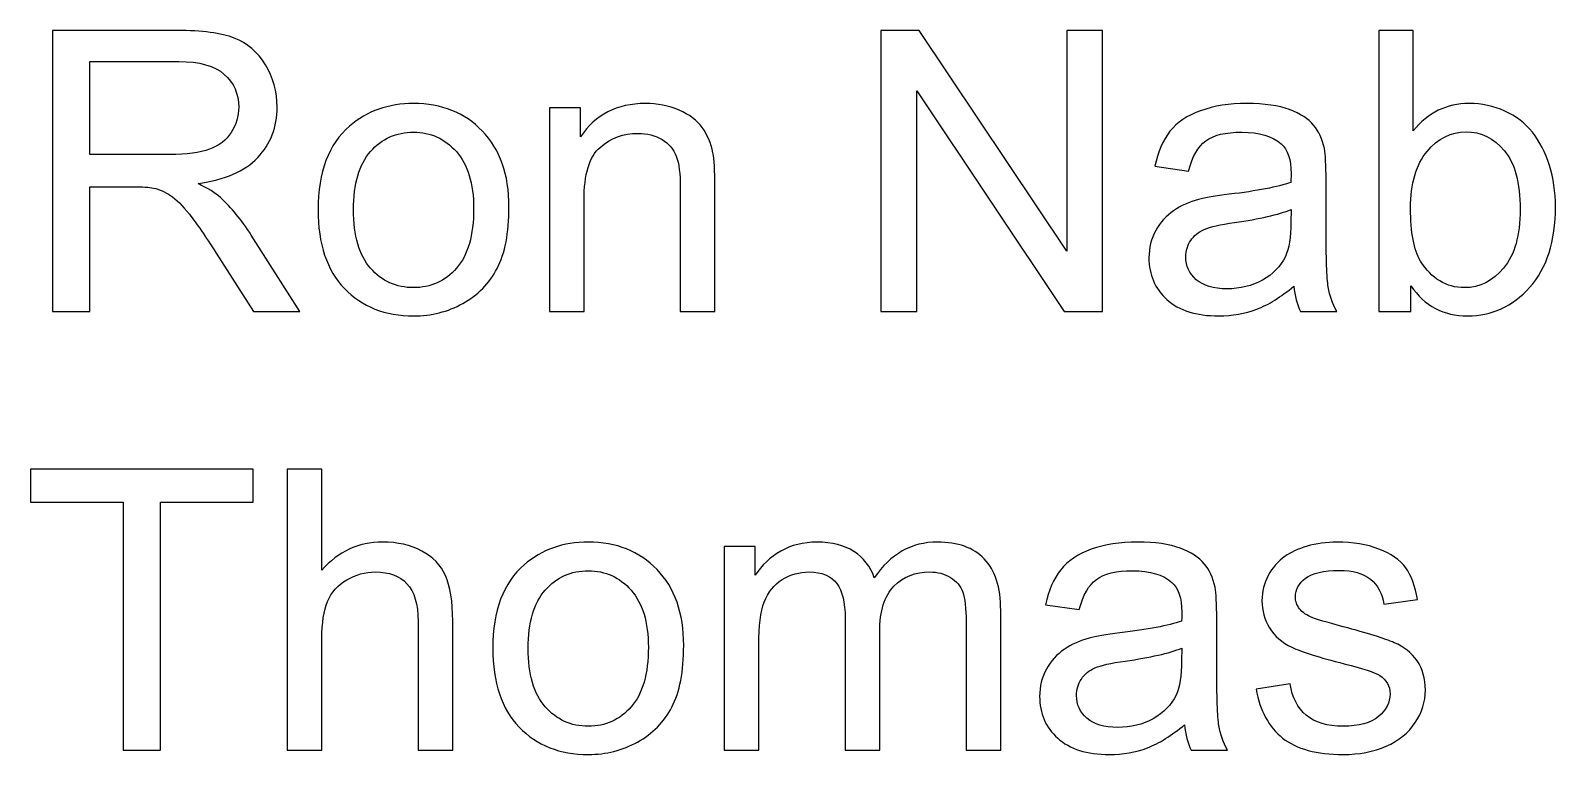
# Model space of a CAD drawing. Header units: centimetres. Extents: x -10.5 to 10.5, y -5.5 to 5.5.
# Drawn here: x -1.185 to -0.226, y -4.024 to -3.568 of the extents above; entities that cross this region are included whole.
import ezdxf

# ---------------------------------------------------------------- set-up
doc = ezdxf.new("R2010")
doc.units = ezdxf.units.CM
doc.header["$MEASUREMENT"] = 0
doc.layers.add('Laag 1', color=7, linetype='Continuous')

msp = doc.modelspace()

# ---------------------------------------------------------------- linework, layer by layer
at = {"layer": 'Laag 1', "color": 114}
for points, knots in [([(-1.17075, -3.74521), (-1.17075, -3.74521), (-1.17075, -3.5684), (-1.17075, -3.5684), (-1.17075, -3.5684), (-1.17075, -3.5684), (-1.09239, -3.5684), (-1.09239, -3.5684), (-1.09239, -3.5684), (-1.07663, -3.5684), (-1.06465, -3.57001), (-1.05646, -3.57318), (-1.05646, -3.57318), (-1.04827, -3.57634), (-1.04173, -3.58194), (-1.03683, -3.58997), (-1.03683, -3.58997), (-1.03193, -3.59799), (-1.0295, -3.60688), (-1.0295, -3.6166), (-1.0295, -3.6166), (-1.0295, -3.62915), (-1.03358, -3.63973), (-1.04168, -3.64833), (-1.04168, -3.64833), (-1.04979, -3.65693), (-1.0623, -3.66236), (-1.07926, -3.66471), (-1.07926, -3.66471), (-1.07305, -3.66767), (-1.06835, -3.67063), (-1.06514, -3.67352), (-1.06514, -3.67352), (-1.05831, -3.67977), (-1.05185, -3.68763), (-1.0458, -3.69706), (-1.0458, -3.69706), (-1.0458, -3.69706), (-1.01522, -3.74521), (-1.01522, -3.74521), (-1.01522, -3.74521), (-1.01522, -3.74521), (-1.04444, -3.74521), (-1.04444, -3.74521), (-1.04444, -3.74521), (-1.04444, -3.74521), (-1.06782, -3.70842), (-1.06782, -3.70842), (-1.06782, -3.70842), (-1.07461, -3.69776), (-1.08025, -3.68965), (-1.08465, -3.68401), (-1.08465, -3.68401), (-1.0891, -3.67837), (-1.09305, -3.67446), (-1.09655, -3.6722), (-1.09655, -3.6722), (-1.1, -3.66998), (-1.10358, -3.66841), (-1.10721, -3.66751), (-1.10721, -3.66751), (-1.10984, -3.66697), (-1.11416, -3.66668), (-1.12021, -3.66668), (-1.12021, -3.66668), (-1.12021, -3.66668), (-1.14729, -3.66668), (-1.14729, -3.66668), (-1.14729, -3.66668), (-1.14729, -3.66668), (-1.14729, -3.74521), (-1.14729, -3.74521), (-1.14729, -3.74521), (-1.14729, -3.74521), (-1.17075, -3.74521), (-1.17075, -3.74521)], [0, 0, 0, 0, 0.05, 0.05, 0.05, 0.05, 0.1, 0.1, 0.1, 0.1, 0.15, 0.15, 0.15, 0.15, 0.2, 0.2, 0.2, 0.2, 0.25, 0.25, 0.25, 0.25, 0.3, 0.3, 0.3, 0.3, 0.35, 0.35, 0.35, 0.35, 0.4, 0.4, 0.4, 0.4, 0.45, 0.45, 0.45, 0.45, 0.5, 0.5, 0.5, 0.5, 0.55, 0.55, 0.55, 0.55, 0.6, 0.6, 0.6, 0.6, 0.65, 0.65, 0.65, 0.65, 0.7, 0.7, 0.7, 0.7, 0.75, 0.75, 0.75, 0.75, 0.8, 0.8, 0.8, 0.8, 0.85, 0.85, 0.85, 0.85, 0.9, 0.9, 0.9, 0.9, 1, 1, 1, 1]), ([(-0.64987, -3.74521), (-0.64987, -3.74521), (-0.64987, -3.5684), (-0.64987, -3.5684), (-0.64987, -3.5684), (-0.64987, -3.5684), (-0.62584, -3.5684), (-0.62584, -3.5684), (-0.62584, -3.5684), (-0.62584, -3.5684), (-0.53307, -3.70718), (-0.53307, -3.70718), (-0.53307, -3.70718), (-0.53307, -3.70718), (-0.53307, -3.5684), (-0.53307, -3.5684), (-0.53307, -3.5684), (-0.53307, -3.5684), (-0.5106, -3.5684), (-0.5106, -3.5684), (-0.5106, -3.5684), (-0.5106, -3.5684), (-0.5106, -3.74521), (-0.5106, -3.74521), (-0.5106, -3.74521), (-0.5106, -3.74521), (-0.53463, -3.74521), (-0.53463, -3.74521), (-0.53463, -3.74521), (-0.53463, -3.74521), (-0.6274, -3.60643), (-0.6274, -3.60643), (-0.6274, -3.60643), (-0.6274, -3.60643), (-0.6274, -3.74521), (-0.6274, -3.74521), (-0.6274, -3.74521), (-0.6274, -3.74521), (-0.64987, -3.74521), (-0.64987, -3.74521)], [0, 0, 0, 0, 0.090909, 0.090909, 0.090909, 0.090909, 0.181818, 0.181818, 0.181818, 0.181818, 0.272727, 0.272727, 0.272727, 0.272727, 0.363636, 0.363636, 0.363636, 0.363636, 0.454545, 0.454545, 0.454545, 0.454545, 0.545455, 0.545455, 0.545455, 0.545455, 0.636364, 0.636364, 0.636364, 0.636364, 0.727273, 0.727273, 0.727273, 0.727273, 0.818182, 0.818182, 0.818182, 0.818182, 1, 1, 1, 1]), ([(-0.31667, -3.74521), (-0.31667, -3.74521), (-0.33692, -3.74521), (-0.33692, -3.74521), (-0.33692, -3.74521), (-0.33692, -3.74521), (-0.33692, -3.5684), (-0.33692, -3.5684), (-0.33692, -3.5684), (-0.33692, -3.5684), (-0.31519, -3.5684), (-0.31519, -3.5684), (-0.31519, -3.5684), (-0.31519, -3.5684), (-0.31519, -3.63149), (-0.31519, -3.63149), (-0.31519, -3.63149), (-0.30601, -3.62005), (-0.29432, -3.61433), (-0.28008, -3.61433), (-0.28008, -3.61433), (-0.27222, -3.61433), (-0.26473, -3.6159), (-0.25769, -3.61906), (-0.25769, -3.61906), (-0.25065, -3.62223), (-0.24489, -3.62672), (-0.24032, -3.63244), (-0.24032, -3.63244), (-0.2358, -3.6382), (-0.23222, -3.64512), (-0.22966, -3.65322), (-0.22966, -3.65322), (-0.22707, -3.66129), (-0.2258, -3.66998), (-0.2258, -3.67919), (-0.2258, -3.67919), (-0.2258, -3.70109), (-0.23123, -3.71805), (-0.24205, -3.72998), (-0.24205, -3.72998), (-0.25292, -3.74196), (-0.26592, -3.74793), (-0.28111, -3.74793), (-0.28111, -3.74793), (-0.29621, -3.74793), (-0.30807, -3.74163), (-0.31667, -3.72908), (-0.31667, -3.72908), (-0.31667, -3.72908), (-0.31667, -3.74521), (-0.31667, -3.74521)], [0, 0, 0, 0, 0.071429, 0.071429, 0.071429, 0.071429, 0.142857, 0.142857, 0.142857, 0.142857, 0.214286, 0.214286, 0.214286, 0.214286, 0.285714, 0.285714, 0.285714, 0.285714, 0.357143, 0.357143, 0.357143, 0.357143, 0.428571, 0.428571, 0.428571, 0.428571, 0.5, 0.5, 0.5, 0.5, 0.571429, 0.571429, 0.571429, 0.571429, 0.642857, 0.642857, 0.642857, 0.642857, 0.714286, 0.714286, 0.714286, 0.714286, 0.785714, 0.785714, 0.785714, 0.785714, 0.857143, 0.857143, 0.857143, 0.857143, 1, 1, 1, 1]), ([(-1.14729, -3.64643), (-1.14729, -3.64643), (-1.09708, -3.64643), (-1.09708, -3.64643), (-1.09708, -3.64643), (-1.08638, -3.64643), (-1.07807, -3.64532), (-1.07206, -3.6431), (-1.07206, -3.6431), (-1.06605, -3.64092), (-1.06148, -3.63738), (-1.05839, -3.63248), (-1.05839, -3.63248), (-1.05527, -3.62763), (-1.0537, -3.62236), (-1.0537, -3.61664), (-1.0537, -3.61664), (-1.0537, -3.60828), (-1.05671, -3.60137), (-1.06276, -3.59598), (-1.06276, -3.59598), (-1.06881, -3.59058), (-1.07836, -3.58791), (-1.0914, -3.58791), (-1.0914, -3.58791), (-1.0914, -3.58791), (-1.14729, -3.58791), (-1.14729, -3.58791), (-1.14729, -3.58791), (-1.14729, -3.58791), (-1.14729, -3.64643), (-1.14729, -3.64643)], [0, 0, 0, 0, 0.111111, 0.111111, 0.111111, 0.111111, 0.222222, 0.222222, 0.222222, 0.222222, 0.333333, 0.333333, 0.333333, 0.333333, 0.444444, 0.444444, 0.444444, 0.444444, 0.555556, 0.555556, 0.555556, 0.555556, 0.666667, 0.666667, 0.666667, 0.666667, 0.777778, 0.777778, 0.777778, 0.777778, 1, 1, 1, 1]), ([(-1.00378, -3.68113), (-1.00378, -3.65746), (-0.9972, -3.63993), (-0.98398, -3.62853), (-0.98398, -3.62853), (-0.973, -3.61906), (-0.95954, -3.61433), (-0.94369, -3.61433), (-0.94369, -3.61433), (-0.92612, -3.61433), (-0.91171, -3.62009), (-0.90052, -3.63162), (-0.90052, -3.63162), (-0.88937, -3.6431), (-0.88377, -3.65903), (-0.88377, -3.67932), (-0.88377, -3.67932), (-0.88377, -3.69578), (-0.88624, -3.7087), (-0.89118, -3.71813), (-0.89118, -3.71813), (-0.89612, -3.72755), (-0.90332, -3.73488), (-0.91278, -3.74011), (-0.91278, -3.74011), (-0.92221, -3.74533), (-0.93254, -3.74793), (-0.94369, -3.74793), (-0.94369, -3.74793), (-0.96164, -3.74793), (-0.97612, -3.74221), (-0.98719, -3.73072), (-0.98719, -3.73072), (-0.99827, -3.71924), (-1.00378, -3.7027), (-1.00378, -3.68113)], [0, 0, 0, 0, 0.1, 0.1, 0.1, 0.1, 0.2, 0.2, 0.2, 0.2, 0.3, 0.3, 0.3, 0.3, 0.4, 0.4, 0.4, 0.4, 0.5, 0.5, 0.5, 0.5, 0.6, 0.6, 0.6, 0.6, 0.7, 0.7, 0.7, 0.7, 0.8, 0.8, 0.8, 0.8, 1, 1, 1, 1]), ([(-0.85829, -3.74521), (-0.85829, -3.74521), (-0.85829, -3.61705), (-0.85829, -3.61705), (-0.85829, -3.61705), (-0.85829, -3.61705), (-0.83878, -3.61705), (-0.83878, -3.61705), (-0.83878, -3.61705), (-0.83878, -3.61705), (-0.83878, -3.63524), (-0.83878, -3.63524), (-0.83878, -3.63524), (-0.8294, -3.62129), (-0.81582, -3.61433), (-0.79808, -3.61433), (-0.79808, -3.61433), (-0.79034, -3.61433), (-0.78326, -3.61573), (-0.7768, -3.61849), (-0.7768, -3.61849), (-0.77034, -3.62125), (-0.76548, -3.62491), (-0.76227, -3.6294), (-0.76227, -3.6294), (-0.75906, -3.63388), (-0.7568, -3.63923), (-0.75552, -3.64541), (-0.75552, -3.64541), (-0.75474, -3.64944), (-0.75433, -3.65648), (-0.75433, -3.66652), (-0.75433, -3.66652), (-0.75433, -3.66652), (-0.75433, -3.74521), (-0.75433, -3.74521), (-0.75433, -3.74521), (-0.75433, -3.74521), (-0.77606, -3.74521), (-0.77606, -3.74521), (-0.77606, -3.74521), (-0.77606, -3.74521), (-0.77606, -3.66734), (-0.77606, -3.66734), (-0.77606, -3.66734), (-0.77606, -3.65849), (-0.77688, -3.65187), (-0.77857, -3.6475), (-0.77857, -3.6475), (-0.78026, -3.64314), (-0.78326, -3.63964), (-0.78754, -3.63701), (-0.78754, -3.63701), (-0.79182, -3.63442), (-0.79689, -3.6331), (-0.80265, -3.6331), (-0.80265, -3.6331), (-0.81187, -3.6331), (-0.81981, -3.63602), (-0.82652, -3.64191), (-0.82652, -3.64191), (-0.83323, -3.64775), (-0.83656, -3.6589), (-0.83656, -3.67528), (-0.83656, -3.67528), (-0.83656, -3.67528), (-0.83656, -3.74521), (-0.83656, -3.74521), (-0.83656, -3.74521), (-0.83656, -3.74521), (-0.85829, -3.74521), (-0.85829, -3.74521)], [0, 0, 0, 0, 0.052632, 0.052632, 0.052632, 0.052632, 0.105263, 0.105263, 0.105263, 0.105263, 0.157895, 0.157895, 0.157895, 0.157895, 0.210526, 0.210526, 0.210526, 0.210526, 0.263158, 0.263158, 0.263158, 0.263158, 0.315789, 0.315789, 0.315789, 0.315789, 0.368421, 0.368421, 0.368421, 0.368421, 0.421053, 0.421053, 0.421053, 0.421053, 0.473684, 0.473684, 0.473684, 0.473684, 0.526316, 0.526316, 0.526316, 0.526316, 0.578947, 0.578947, 0.578947, 0.578947, 0.631579, 0.631579, 0.631579, 0.631579, 0.684211, 0.684211, 0.684211, 0.684211, 0.736842, 0.736842, 0.736842, 0.736842, 0.789474, 0.789474, 0.789474, 0.789474, 0.842105, 0.842105, 0.842105, 0.842105, 0.894737, 0.894737, 0.894737, 0.894737, 1, 1, 1, 1]), ([(-0.3903, -3.72916), (-0.39837, -3.73603), (-0.40614, -3.74085), (-0.41359, -3.74369), (-0.41359, -3.74369), (-0.42104, -3.74653), (-0.42903, -3.74793), (-0.43759, -3.74793), (-0.43759, -3.74793), (-0.45166, -3.74793), (-0.46249, -3.74451), (-0.47006, -3.73764), (-0.47006, -3.73764), (-0.47763, -3.73081), (-0.48142, -3.72204), (-0.48142, -3.71138), (-0.48142, -3.71138), (-0.48142, -3.70512), (-0.47998, -3.6994), (-0.47714, -3.69422), (-0.47714, -3.69422), (-0.47426, -3.68903), (-0.47051, -3.68492), (-0.4659, -3.68179), (-0.4659, -3.68179), (-0.46125, -3.67866), (-0.45607, -3.67627), (-0.45026, -3.67467), (-0.45026, -3.67467), (-0.44598, -3.67356), (-0.43952, -3.67249), (-0.43092, -3.67142), (-0.43092, -3.67142), (-0.41339, -3.66936), (-0.40042, -3.66685), (-0.39215, -3.66397), (-0.39215, -3.66397), (-0.39207, -3.661), (-0.39203, -3.65911), (-0.39203, -3.65833), (-0.39203, -3.65833), (-0.39203, -3.64952), (-0.39409, -3.64331), (-0.3982, -3.63968), (-0.3982, -3.63968), (-0.40376, -3.63479), (-0.41203, -3.63236), (-0.42298, -3.63236), (-0.42298, -3.63236), (-0.43323, -3.63236), (-0.4408, -3.63417), (-0.44566, -3.63775), (-0.44566, -3.63775), (-0.45055, -3.64133), (-0.45413, -3.64767), (-0.45648, -3.65681), (-0.45648, -3.65681), (-0.45648, -3.65681), (-0.47772, -3.65384), (-0.47772, -3.65384), (-0.47772, -3.65384), (-0.47578, -3.64475), (-0.47261, -3.63738), (-0.46817, -3.63178), (-0.46817, -3.63178), (-0.46372, -3.62618), (-0.4573, -3.6219), (-0.44891, -3.61886), (-0.44891, -3.61886), (-0.44055, -3.61585), (-0.4308, -3.61433), (-0.41977, -3.61433), (-0.41977, -3.61433), (-0.40882, -3.61433), (-0.39989, -3.61561), (-0.39302, -3.6182), (-0.39302, -3.6182), (-0.38618, -3.62079), (-0.38112, -3.624), (-0.37791, -3.62791), (-0.37791, -3.62791), (-0.3747, -3.63182), (-0.37244, -3.63676), (-0.37112, -3.64273), (-0.37112, -3.64273), (-0.37042, -3.64643), (-0.37005, -3.6531), (-0.37005, -3.66269), (-0.37005, -3.66269), (-0.37005, -3.66269), (-0.37005, -3.6915), (-0.37005, -3.6915), (-0.37005, -3.6915), (-0.37005, -3.71163), (-0.3696, -3.72434), (-0.36869, -3.72974), (-0.36869, -3.72974), (-0.36783, -3.73513), (-0.36602, -3.74027), (-0.36338, -3.74521), (-0.36338, -3.74521), (-0.36338, -3.74521), (-0.3861, -3.74521), (-0.3861, -3.74521), (-0.3861, -3.74521), (-0.38828, -3.74064), (-0.38968, -3.73529), (-0.3903, -3.72916)], [0, 0, 0, 0, 0.035714, 0.035714, 0.035714, 0.035714, 0.071429, 0.071429, 0.071429, 0.071429, 0.107143, 0.107143, 0.107143, 0.107143, 0.142857, 0.142857, 0.142857, 0.142857, 0.178571, 0.178571, 0.178571, 0.178571, 0.214286, 0.214286, 0.214286, 0.214286, 0.25, 0.25, 0.25, 0.25, 0.285714, 0.285714, 0.285714, 0.285714, 0.321429, 0.321429, 0.321429, 0.321429, 0.357143, 0.357143, 0.357143, 0.357143, 0.392857, 0.392857, 0.392857, 0.392857, 0.428571, 0.428571, 0.428571, 0.428571, 0.464286, 0.464286, 0.464286, 0.464286, 0.5, 0.5, 0.5, 0.5, 0.535714, 0.535714, 0.535714, 0.535714, 0.571429, 0.571429, 0.571429, 0.571429, 0.607143, 0.607143, 0.607143, 0.607143, 0.642857, 0.642857, 0.642857, 0.642857, 0.678571, 0.678571, 0.678571, 0.678571, 0.714286, 0.714286, 0.714286, 0.714286, 0.75, 0.75, 0.75, 0.75, 0.785714, 0.785714, 0.785714, 0.785714, 0.821429, 0.821429, 0.821429, 0.821429, 0.857143, 0.857143, 0.857143, 0.857143, 0.892857, 0.892857, 0.892857, 0.892857, 0.928571, 0.928571, 0.928571, 0.928571, 1, 1, 1, 1]), ([(-0.98156, -3.68117), (-0.98156, -3.69755), (-0.97798, -3.70982), (-0.97081, -3.71792), (-0.97081, -3.71792), (-0.96361, -3.72607), (-0.9546, -3.73015), (-0.94369, -3.73015), (-0.94369, -3.73015), (-0.93291, -3.73015), (-0.92394, -3.72607), (-0.91673, -3.71788), (-0.91673, -3.71788), (-0.90957, -3.70969), (-0.90599, -3.69722), (-0.90599, -3.68047), (-0.90599, -3.68047), (-0.90599, -3.66467), (-0.90961, -3.65269), (-0.91682, -3.64458), (-0.91682, -3.64458), (-0.92402, -3.63643), (-0.93299, -3.63236), (-0.94369, -3.63236), (-0.94369, -3.63236), (-0.9546, -3.63236), (-0.96361, -3.63639), (-0.97081, -3.6445), (-0.97081, -3.6445), (-0.97798, -3.65261), (-0.98156, -3.66483), (-0.98156, -3.68117)], [0, 0, 0, 0, 0.111111, 0.111111, 0.111111, 0.111111, 0.222222, 0.222222, 0.222222, 0.222222, 0.333333, 0.333333, 0.333333, 0.333333, 0.444444, 0.444444, 0.444444, 0.444444, 0.555556, 0.555556, 0.555556, 0.555556, 0.666667, 0.666667, 0.666667, 0.666667, 0.777778, 0.777778, 0.777778, 0.777778, 1, 1, 1, 1]), ([(-0.31692, -3.68018), (-0.31692, -3.69549), (-0.31482, -3.70656), (-0.31066, -3.7134), (-0.31066, -3.7134), (-0.30383, -3.72455), (-0.29461, -3.73015), (-0.28296, -3.73015), (-0.28296, -3.73015), (-0.27346, -3.73015), (-0.26527, -3.72603), (-0.25839, -3.7178), (-0.25839, -3.7178), (-0.25148, -3.70957), (-0.24802, -3.6973), (-0.24802, -3.68101), (-0.24802, -3.68101), (-0.24802, -3.6643), (-0.25131, -3.65199), (-0.25794, -3.64405), (-0.25794, -3.64405), (-0.26457, -3.6361), (-0.27259, -3.63211), (-0.28197, -3.63211), (-0.28197, -3.63211), (-0.29148, -3.63211), (-0.29967, -3.63623), (-0.30655, -3.64446), (-0.30655, -3.64446), (-0.31346, -3.65269), (-0.31692, -3.66458), (-0.31692, -3.68018)], [0, 0, 0, 0, 0.111111, 0.111111, 0.111111, 0.111111, 0.222222, 0.222222, 0.222222, 0.222222, 0.333333, 0.333333, 0.333333, 0.333333, 0.444444, 0.444444, 0.444444, 0.444444, 0.555556, 0.555556, 0.555556, 0.555556, 0.666667, 0.666667, 0.666667, 0.666667, 0.777778, 0.777778, 0.777778, 0.777778, 1, 1, 1, 1]), ([(-0.39203, -3.68101), (-0.39993, -3.68422), (-0.41178, -3.68693), (-0.42759, -3.68915), (-0.42759, -3.68915), (-0.43656, -3.69043), (-0.4429, -3.69187), (-0.4466, -3.69348), (-0.4466, -3.69348), (-0.45031, -3.69508), (-0.45315, -3.69743), (-0.45516, -3.70047), (-0.45516, -3.70047), (-0.45718, -3.70356), (-0.45821, -3.70698), (-0.45821, -3.71076), (-0.45821, -3.71076), (-0.45821, -3.71648), (-0.45603, -3.7213), (-0.45162, -3.72513), (-0.45162, -3.72513), (-0.44722, -3.72895), (-0.4408, -3.73089), (-0.43236, -3.73089), (-0.43236, -3.73089), (-0.42401, -3.73089), (-0.41656, -3.72908), (-0.41001, -3.72541), (-0.41001, -3.72541), (-0.40351, -3.72179), (-0.3987, -3.71681), (-0.39565, -3.71051), (-0.39565, -3.71051), (-0.3933, -3.70562), (-0.39215, -3.69841), (-0.39215, -3.68891), (-0.39215, -3.68891), (-0.39215, -3.68891), (-0.39203, -3.68101), (-0.39203, -3.68101)], [0, 0, 0, 0, 0.090909, 0.090909, 0.090909, 0.090909, 0.181818, 0.181818, 0.181818, 0.181818, 0.272727, 0.272727, 0.272727, 0.272727, 0.363636, 0.363636, 0.363636, 0.363636, 0.454545, 0.454545, 0.454545, 0.454545, 0.545455, 0.545455, 0.545455, 0.545455, 0.636364, 0.636364, 0.636364, 0.636364, 0.727273, 0.727273, 0.727273, 0.727273, 0.818182, 0.818182, 0.818182, 0.818182, 1, 1, 1, 1]), ([(-1.1263, -4.02108), (-1.1263, -4.02108), (-1.1263, -3.86501), (-1.1263, -3.86501), (-1.1263, -3.86501), (-1.1263, -3.86501), (-1.18458, -3.86501), (-1.18458, -3.86501), (-1.18458, -3.86501), (-1.18458, -3.86501), (-1.18458, -3.84427), (-1.18458, -3.84427), (-1.18458, -3.84427), (-1.18458, -3.84427), (-1.04457, -3.84427), (-1.04457, -3.84427), (-1.04457, -3.84427), (-1.04457, -3.84427), (-1.04457, -3.86501), (-1.04457, -3.86501), (-1.04457, -3.86501), (-1.04457, -3.86501), (-1.10284, -3.86501), (-1.10284, -3.86501), (-1.10284, -3.86501), (-1.10284, -3.86501), (-1.10284, -4.02108), (-1.10284, -4.02108), (-1.10284, -4.02108), (-1.10284, -4.02108), (-1.1263, -4.02108), (-1.1263, -4.02108)], [0, 0, 0, 0, 0.111111, 0.111111, 0.111111, 0.111111, 0.222222, 0.222222, 0.222222, 0.222222, 0.333333, 0.333333, 0.333333, 0.333333, 0.444444, 0.444444, 0.444444, 0.444444, 0.555556, 0.555556, 0.555556, 0.555556, 0.666667, 0.666667, 0.666667, 0.666667, 0.777778, 0.777778, 0.777778, 0.777778, 1, 1, 1, 1]), ([(-1.02312, -4.02108), (-1.02312, -4.02108), (-1.02312, -3.84427), (-1.02312, -3.84427), (-1.02312, -3.84427), (-1.02312, -3.84427), (-1.00139, -3.84427), (-1.00139, -3.84427), (-1.00139, -3.84427), (-1.00139, -3.84427), (-1.00139, -3.9079), (-1.00139, -3.9079), (-1.00139, -3.9079), (-0.99131, -3.89609), (-0.97859, -3.8902), (-0.9632, -3.8902), (-0.9632, -3.8902), (-0.95377, -3.8902), (-0.94558, -3.89205), (-0.93859, -3.8958), (-0.93859, -3.8958), (-0.93163, -3.89954), (-0.92665, -3.90469), (-0.92365, -3.91127), (-0.92365, -3.91127), (-0.92064, -3.91786), (-0.91916, -3.92745), (-0.91916, -3.93996), (-0.91916, -3.93996), (-0.91916, -3.93996), (-0.91916, -4.02108), (-0.91916, -4.02108), (-0.91916, -4.02108), (-0.91916, -4.02108), (-0.94089, -4.02108), (-0.94089, -4.02108), (-0.94089, -4.02108), (-0.94089, -4.02108), (-0.94089, -3.94004), (-0.94089, -3.94004), (-0.94089, -3.94004), (-0.94089, -3.92922), (-0.94324, -3.92132), (-0.94789, -3.91638), (-0.94789, -3.91638), (-0.95258, -3.91144), (-0.95916, -3.90897), (-0.96773, -3.90897), (-0.96773, -3.90897), (-0.9741, -3.90897), (-0.98011, -3.91062), (-0.98575, -3.91395), (-0.98575, -3.91395), (-0.99139, -3.91728), (-0.99538, -3.92181), (-0.99781, -3.92753), (-0.99781, -3.92753), (-1.0002, -3.93321), (-1.00139, -3.94107), (-1.00139, -3.95111), (-1.00139, -3.95111), (-1.00139, -3.95111), (-1.00139, -4.02108), (-1.00139, -4.02108), (-1.00139, -4.02108), (-1.00139, -4.02108), (-1.02312, -4.02108), (-1.02312, -4.02108)], [0, 0, 0, 0, 0.055556, 0.055556, 0.055556, 0.055556, 0.111111, 0.111111, 0.111111, 0.111111, 0.166667, 0.166667, 0.166667, 0.166667, 0.222222, 0.222222, 0.222222, 0.222222, 0.277778, 0.277778, 0.277778, 0.277778, 0.333333, 0.333333, 0.333333, 0.333333, 0.388889, 0.388889, 0.388889, 0.388889, 0.444444, 0.444444, 0.444444, 0.444444, 0.5, 0.5, 0.5, 0.5, 0.555556, 0.555556, 0.555556, 0.555556, 0.611111, 0.611111, 0.611111, 0.611111, 0.666667, 0.666667, 0.666667, 0.666667, 0.722222, 0.722222, 0.722222, 0.722222, 0.777778, 0.777778, 0.777778, 0.777778, 0.833333, 0.833333, 0.833333, 0.833333, 0.888889, 0.888889, 0.888889, 0.888889, 1, 1, 1, 1]), ([(-0.89393, -3.957), (-0.89393, -3.93333), (-0.88735, -3.9158), (-0.87413, -3.9044), (-0.87413, -3.9044), (-0.86315, -3.89493), (-0.84969, -3.8902), (-0.83384, -3.8902), (-0.83384, -3.8902), (-0.81627, -3.8902), (-0.80186, -3.89596), (-0.79067, -3.90749), (-0.79067, -3.90749), (-0.77952, -3.91897), (-0.77392, -3.9349), (-0.77392, -3.95519), (-0.77392, -3.95519), (-0.77392, -3.97165), (-0.77639, -3.98457), (-0.78133, -3.994), (-0.78133, -3.994), (-0.78627, -4.00342), (-0.79347, -4.01075), (-0.80293, -4.01598), (-0.80293, -4.01598), (-0.81236, -4.0212), (-0.82269, -4.0238), (-0.83384, -4.0238), (-0.83384, -4.0238), (-0.85179, -4.0238), (-0.86627, -4.01808), (-0.87734, -4.00659), (-0.87734, -4.00659), (-0.88842, -3.99511), (-0.89393, -3.97857), (-0.89393, -3.957)], [0, 0, 0, 0, 0.1, 0.1, 0.1, 0.1, 0.2, 0.2, 0.2, 0.2, 0.3, 0.3, 0.3, 0.3, 0.4, 0.4, 0.4, 0.4, 0.5, 0.5, 0.5, 0.5, 0.6, 0.6, 0.6, 0.6, 0.7, 0.7, 0.7, 0.7, 0.8, 0.8, 0.8, 0.8, 1, 1, 1, 1]), ([(-0.74844, -4.02108), (-0.74844, -4.02108), (-0.74844, -3.89292), (-0.74844, -3.89292), (-0.74844, -3.89292), (-0.74844, -3.89292), (-0.72893, -3.89292), (-0.72893, -3.89292), (-0.72893, -3.89292), (-0.72893, -3.89292), (-0.72893, -3.91103), (-0.72893, -3.91103), (-0.72893, -3.91103), (-0.72494, -3.90477), (-0.71959, -3.89971), (-0.71292, -3.89592), (-0.71292, -3.89592), (-0.70626, -3.8921), (-0.69868, -3.8902), (-0.69016, -3.8902), (-0.69016, -3.8902), (-0.6807, -3.8902), (-0.67292, -3.89218), (-0.66687, -3.89609), (-0.66687, -3.89609), (-0.66082, -3.90004), (-0.65654, -3.90551), (-0.65407, -3.91259), (-0.65407, -3.91259), (-0.64386, -3.89765), (-0.63065, -3.8902), (-0.61435, -3.8902), (-0.61435, -3.8902), (-0.60159, -3.8902), (-0.59176, -3.8937), (-0.58493, -3.90074), (-0.58493, -3.90074), (-0.57805, -3.90778), (-0.5746, -3.9186), (-0.5746, -3.93321), (-0.5746, -3.93321), (-0.5746, -3.93321), (-0.5746, -4.02108), (-0.5746, -4.02108), (-0.5746, -4.02108), (-0.5746, -4.02108), (-0.59633, -4.02108), (-0.59633, -4.02108), (-0.59633, -4.02108), (-0.59633, -4.02108), (-0.59633, -3.94041), (-0.59633, -3.94041), (-0.59633, -3.94041), (-0.59633, -3.93177), (-0.59707, -3.92551), (-0.59847, -3.92169), (-0.59847, -3.92169), (-0.59987, -3.91786), (-0.60242, -3.91481), (-0.60616, -3.91247), (-0.60616, -3.91247), (-0.60987, -3.91012), (-0.61423, -3.90897), (-0.61921, -3.90897), (-0.61921, -3.90897), (-0.62826, -3.90897), (-0.63576, -3.91197), (-0.64172, -3.91794), (-0.64172, -3.91794), (-0.64769, -3.92395), (-0.65065, -3.93354), (-0.65065, -3.94671), (-0.65065, -3.94671), (-0.65065, -3.94671), (-0.65065, -4.02108), (-0.65065, -4.02108), (-0.65065, -4.02108), (-0.65065, -4.02108), (-0.67238, -4.02108), (-0.67238, -4.02108), (-0.67238, -4.02108), (-0.67238, -4.02108), (-0.67238, -3.9379), (-0.67238, -3.9379), (-0.67238, -3.9379), (-0.67238, -3.92827), (-0.67415, -3.92103), (-0.67769, -3.91621), (-0.67769, -3.91621), (-0.68123, -3.9114), (-0.68704, -3.90897), (-0.69506, -3.90897), (-0.69506, -3.90897), (-0.70115, -3.90897), (-0.70679, -3.91057), (-0.71198, -3.91378), (-0.71198, -3.91378), (-0.71716, -3.91699), (-0.72091, -3.92169), (-0.72325, -3.9279), (-0.72325, -3.9279), (-0.72556, -3.93407), (-0.72671, -3.94301), (-0.72671, -3.95465), (-0.72671, -3.95465), (-0.72671, -3.95465), (-0.72671, -4.02108), (-0.72671, -4.02108), (-0.72671, -4.02108), (-0.72671, -4.02108), (-0.74844, -4.02108), (-0.74844, -4.02108)], [0, 0, 0, 0, 0.034483, 0.034483, 0.034483, 0.034483, 0.068966, 0.068966, 0.068966, 0.068966, 0.103448, 0.103448, 0.103448, 0.103448, 0.137931, 0.137931, 0.137931, 0.137931, 0.172414, 0.172414, 0.172414, 0.172414, 0.206897, 0.206897, 0.206897, 0.206897, 0.241379, 0.241379, 0.241379, 0.241379, 0.275862, 0.275862, 0.275862, 0.275862, 0.310345, 0.310345, 0.310345, 0.310345, 0.344828, 0.344828, 0.344828, 0.344828, 0.37931, 0.37931, 0.37931, 0.37931, 0.413793, 0.413793, 0.413793, 0.413793, 0.448276, 0.448276, 0.448276, 0.448276, 0.482759, 0.482759, 0.482759, 0.482759, 0.517241, 0.517241, 0.517241, 0.517241, 0.551724, 0.551724, 0.551724, 0.551724, 0.586207, 0.586207, 0.586207, 0.586207, 0.62069, 0.62069, 0.62069, 0.62069, 0.655172, 0.655172, 0.655172, 0.655172, 0.689655, 0.689655, 0.689655, 0.689655, 0.724138, 0.724138, 0.724138, 0.724138, 0.758621, 0.758621, 0.758621, 0.758621, 0.793103, 0.793103, 0.793103, 0.793103, 0.827586, 0.827586, 0.827586, 0.827586, 0.862069, 0.862069, 0.862069, 0.862069, 0.896552, 0.896552, 0.896552, 0.896552, 0.931034, 0.931034, 0.931034, 0.931034, 1, 1, 1, 1]), ([(-0.45903, -4.00503), (-0.4671, -4.0119), (-0.47487, -4.01672), (-0.48232, -4.01956), (-0.48232, -4.01956), (-0.48977, -4.0224), (-0.49776, -4.0238), (-0.50632, -4.0238), (-0.50632, -4.0238), (-0.52039, -4.0238), (-0.53122, -4.02038), (-0.53879, -4.01351), (-0.53879, -4.01351), (-0.54636, -4.00668), (-0.55015, -3.99791), (-0.55015, -3.98725), (-0.55015, -3.98725), (-0.55015, -3.98099), (-0.54871, -3.97527), (-0.54587, -3.97009), (-0.54587, -3.97009), (-0.54299, -3.9649), (-0.53924, -3.96079), (-0.53463, -3.95766), (-0.53463, -3.95766), (-0.52998, -3.95453), (-0.5248, -3.95214), (-0.51899, -3.95054), (-0.51899, -3.95054), (-0.51471, -3.94943), (-0.50825, -3.94836), (-0.49965, -3.94729), (-0.49965, -3.94729), (-0.48212, -3.94523), (-0.46915, -3.94272), (-0.46088, -3.93984), (-0.46088, -3.93984), (-0.4608, -3.93687), (-0.46076, -3.93498), (-0.46076, -3.9342), (-0.46076, -3.9342), (-0.46076, -3.92539), (-0.46282, -3.91918), (-0.46693, -3.91555), (-0.46693, -3.91555), (-0.47249, -3.91066), (-0.48076, -3.90823), (-0.49171, -3.90823), (-0.49171, -3.90823), (-0.50196, -3.90823), (-0.50953, -3.91004), (-0.51439, -3.91362), (-0.51439, -3.91362), (-0.51928, -3.9172), (-0.52286, -3.92354), (-0.52521, -3.93268), (-0.52521, -3.93268), (-0.52521, -3.93268), (-0.54645, -3.92971), (-0.54645, -3.92971), (-0.54645, -3.92971), (-0.54451, -3.92062), (-0.54134, -3.91325), (-0.5369, -3.90765), (-0.5369, -3.90765), (-0.53245, -3.90205), (-0.52603, -3.89777), (-0.51764, -3.89473), (-0.51764, -3.89473), (-0.50928, -3.89172), (-0.49953, -3.8902), (-0.4885, -3.8902), (-0.4885, -3.8902), (-0.47755, -3.8902), (-0.46862, -3.89148), (-0.46175, -3.89407), (-0.46175, -3.89407), (-0.45491, -3.89666), (-0.44985, -3.89987), (-0.44664, -3.90378), (-0.44664, -3.90378), (-0.44343, -3.90769), (-0.44117, -3.91263), (-0.43985, -3.9186), (-0.43985, -3.9186), (-0.43915, -3.9223), (-0.43878, -3.92897), (-0.43878, -3.93856), (-0.43878, -3.93856), (-0.43878, -3.93856), (-0.43878, -3.96737), (-0.43878, -3.96737), (-0.43878, -3.96737), (-0.43878, -3.9875), (-0.43833, -4.00021), (-0.43742, -4.00561), (-0.43742, -4.00561), (-0.43656, -4.011), (-0.43475, -4.01614), (-0.43211, -4.02108), (-0.43211, -4.02108), (-0.43211, -4.02108), (-0.45483, -4.02108), (-0.45483, -4.02108), (-0.45483, -4.02108), (-0.45701, -4.01651), (-0.45841, -4.01116), (-0.45903, -4.00503)], [0, 0, 0, 0, 0.035714, 0.035714, 0.035714, 0.035714, 0.071429, 0.071429, 0.071429, 0.071429, 0.107143, 0.107143, 0.107143, 0.107143, 0.142857, 0.142857, 0.142857, 0.142857, 0.178571, 0.178571, 0.178571, 0.178571, 0.214286, 0.214286, 0.214286, 0.214286, 0.25, 0.25, 0.25, 0.25, 0.285714, 0.285714, 0.285714, 0.285714, 0.321429, 0.321429, 0.321429, 0.321429, 0.357143, 0.357143, 0.357143, 0.357143, 0.392857, 0.392857, 0.392857, 0.392857, 0.428571, 0.428571, 0.428571, 0.428571, 0.464286, 0.464286, 0.464286, 0.464286, 0.5, 0.5, 0.5, 0.5, 0.535714, 0.535714, 0.535714, 0.535714, 0.571429, 0.571429, 0.571429, 0.571429, 0.607143, 0.607143, 0.607143, 0.607143, 0.642857, 0.642857, 0.642857, 0.642857, 0.678571, 0.678571, 0.678571, 0.678571, 0.714286, 0.714286, 0.714286, 0.714286, 0.75, 0.75, 0.75, 0.75, 0.785714, 0.785714, 0.785714, 0.785714, 0.821429, 0.821429, 0.821429, 0.821429, 0.857143, 0.857143, 0.857143, 0.857143, 0.892857, 0.892857, 0.892857, 0.892857, 0.928571, 0.928571, 0.928571, 0.928571, 1, 1, 1, 1]), ([(-0.41404, -3.9828), (-0.41404, -3.9828), (-0.39256, -3.97935), (-0.39256, -3.97935), (-0.39256, -3.97935), (-0.39137, -3.98795), (-0.38799, -3.99453), (-0.38248, -3.99914), (-0.38248, -3.99914), (-0.37696, -4.00371), (-0.36923, -4.00602), (-0.35935, -4.00602), (-0.35935, -4.00602), (-0.34935, -4.00602), (-0.34194, -4.004), (-0.33708, -3.99993), (-0.33708, -3.99993), (-0.33227, -3.99589), (-0.32984, -3.99112), (-0.32984, -3.98564), (-0.32984, -3.98564), (-0.32984, -3.98075), (-0.33202, -3.97688), (-0.33634, -3.97408), (-0.33634, -3.97408), (-0.33939, -3.97214), (-0.34679, -3.96972), (-0.35857, -3.96671), (-0.35857, -3.96671), (-0.37445, -3.96272), (-0.38544, -3.95926), (-0.39161, -3.95634), (-0.39161, -3.95634), (-0.39775, -3.95338), (-0.4024, -3.94934), (-0.40557, -3.94416), (-0.40557, -3.94416), (-0.40874, -3.93901), (-0.41034, -3.93329), (-0.41034, -3.92704), (-0.41034, -3.92704), (-0.41034, -3.92132), (-0.40902, -3.91605), (-0.40643, -3.91119), (-0.40643, -3.91119), (-0.4038, -3.90634), (-0.40026, -3.9023), (-0.39577, -3.89909), (-0.39577, -3.89909), (-0.3924, -3.89662), (-0.38779, -3.89452), (-0.38198, -3.89279), (-0.38198, -3.89279), (-0.37614, -3.89107), (-0.36992, -3.8902), (-0.36326, -3.8902), (-0.36326, -3.8902), (-0.35322, -3.8902), (-0.34441, -3.89164), (-0.33683, -3.89456), (-0.33683, -3.89456), (-0.32922, -3.89745), (-0.32362, -3.9014), (-0.32, -3.90634), (-0.32, -3.90634), (-0.31642, -3.91132), (-0.31391, -3.91794), (-0.31255, -3.92626), (-0.31255, -3.92626), (-0.31255, -3.92626), (-0.33379, -3.92922), (-0.33379, -3.92922), (-0.33379, -3.92922), (-0.33474, -3.92255), (-0.33753, -3.91732), (-0.34214, -3.91358), (-0.34214, -3.91358), (-0.34675, -3.90983), (-0.35326, -3.90798), (-0.36169, -3.90798), (-0.36169, -3.90798), (-0.37161, -3.90798), (-0.37873, -3.90963), (-0.38297, -3.91292), (-0.38297, -3.91292), (-0.38721, -3.91621), (-0.38935, -3.92008), (-0.38935, -3.92449), (-0.38935, -3.92449), (-0.38935, -3.92728), (-0.38849, -3.92984), (-0.38672, -3.9321), (-0.38672, -3.9321), (-0.38495, -3.9344), (-0.38219, -3.93634), (-0.3784, -3.93786), (-0.3784, -3.93786), (-0.37622, -3.93868), (-0.36988, -3.94054), (-0.35927, -3.94342), (-0.35927, -3.94342), (-0.34396, -3.94749), (-0.33325, -3.95087), (-0.32716, -3.95346), (-0.32716, -3.95346), (-0.32107, -3.95605), (-0.3163, -3.95988), (-0.31284, -3.96482), (-0.31284, -3.96482), (-0.30934, -3.9698), (-0.30761, -3.97597), (-0.30761, -3.98338), (-0.30761, -3.98338), (-0.30761, -3.99058), (-0.30971, -3.99737), (-0.31395, -4.00375), (-0.31395, -4.00375), (-0.31819, -4.01013), (-0.32428, -4.01507), (-0.33223, -4.01857), (-0.33223, -4.01857), (-0.34021, -4.02207), (-0.34922, -4.0238), (-0.35927, -4.0238), (-0.35927, -4.0238), (-0.37589, -4.0238), (-0.38861, -4.02034), (-0.39734, -4.01347), (-0.39734, -4.01347), (-0.40606, -4.00655), (-0.41162, -3.99634), (-0.41404, -3.9828)], [0, 0, 0, 0, 0.029412, 0.029412, 0.029412, 0.029412, 0.058824, 0.058824, 0.058824, 0.058824, 0.088235, 0.088235, 0.088235, 0.088235, 0.117647, 0.117647, 0.117647, 0.117647, 0.147059, 0.147059, 0.147059, 0.147059, 0.176471, 0.176471, 0.176471, 0.176471, 0.205882, 0.205882, 0.205882, 0.205882, 0.235294, 0.235294, 0.235294, 0.235294, 0.264706, 0.264706, 0.264706, 0.264706, 0.294118, 0.294118, 0.294118, 0.294118, 0.323529, 0.323529, 0.323529, 0.323529, 0.352941, 0.352941, 0.352941, 0.352941, 0.382353, 0.382353, 0.382353, 0.382353, 0.411765, 0.411765, 0.411765, 0.411765, 0.441176, 0.441176, 0.441176, 0.441176, 0.470588, 0.470588, 0.470588, 0.470588, 0.5, 0.5, 0.5, 0.5, 0.529412, 0.529412, 0.529412, 0.529412, 0.558824, 0.558824, 0.558824, 0.558824, 0.588235, 0.588235, 0.588235, 0.588235, 0.617647, 0.617647, 0.617647, 0.617647, 0.647059, 0.647059, 0.647059, 0.647059, 0.676471, 0.676471, 0.676471, 0.676471, 0.705882, 0.705882, 0.705882, 0.705882, 0.735294, 0.735294, 0.735294, 0.735294, 0.764706, 0.764706, 0.764706, 0.764706, 0.794118, 0.794118, 0.794118, 0.794118, 0.823529, 0.823529, 0.823529, 0.823529, 0.852941, 0.852941, 0.852941, 0.852941, 0.882353, 0.882353, 0.882353, 0.882353, 0.911765, 0.911765, 0.911765, 0.911765, 0.941176, 0.941176, 0.941176, 0.941176, 1, 1, 1, 1]), ([(-0.87171, -3.95704), (-0.87171, -3.97342), (-0.86813, -3.98569), (-0.86096, -3.99379), (-0.86096, -3.99379), (-0.85376, -4.00194), (-0.84475, -4.00602), (-0.83384, -4.00602), (-0.83384, -4.00602), (-0.82306, -4.00602), (-0.81409, -4.00194), (-0.80688, -3.99375), (-0.80688, -3.99375), (-0.79972, -3.98556), (-0.79614, -3.97309), (-0.79614, -3.95634), (-0.79614, -3.95634), (-0.79614, -3.94054), (-0.79976, -3.92856), (-0.80697, -3.92045), (-0.80697, -3.92045), (-0.81417, -3.9123), (-0.82314, -3.90823), (-0.83384, -3.90823), (-0.83384, -3.90823), (-0.84475, -3.90823), (-0.85376, -3.91226), (-0.86096, -3.92037), (-0.86096, -3.92037), (-0.86813, -3.92848), (-0.87171, -3.9407), (-0.87171, -3.95704)], [0, 0, 0, 0, 0.111111, 0.111111, 0.111111, 0.111111, 0.222222, 0.222222, 0.222222, 0.222222, 0.333333, 0.333333, 0.333333, 0.333333, 0.444444, 0.444444, 0.444444, 0.444444, 0.555556, 0.555556, 0.555556, 0.555556, 0.666667, 0.666667, 0.666667, 0.666667, 0.777778, 0.777778, 0.777778, 0.777778, 1, 1, 1, 1]), ([(-0.46076, -3.95688), (-0.46866, -3.96009), (-0.48051, -3.9628), (-0.49632, -3.96502), (-0.49632, -3.96502), (-0.50529, -3.9663), (-0.51163, -3.96774), (-0.51533, -3.96935), (-0.51533, -3.96935), (-0.51904, -3.97095), (-0.52188, -3.9733), (-0.52389, -3.97634), (-0.52389, -3.97634), (-0.52591, -3.97943), (-0.52694, -3.98285), (-0.52694, -3.98663), (-0.52694, -3.98663), (-0.52694, -3.99235), (-0.52476, -3.99717), (-0.52035, -4.001), (-0.52035, -4.001), (-0.51595, -4.00482), (-0.50953, -4.00676), (-0.50109, -4.00676), (-0.50109, -4.00676), (-0.49274, -4.00676), (-0.48529, -4.00495), (-0.47874, -4.00128), (-0.47874, -4.00128), (-0.47224, -3.99766), (-0.46743, -3.99268), (-0.46438, -3.98638), (-0.46438, -3.98638), (-0.46203, -3.98149), (-0.46088, -3.97428), (-0.46088, -3.96478), (-0.46088, -3.96478), (-0.46088, -3.96478), (-0.46076, -3.95688), (-0.46076, -3.95688)], [0, 0, 0, 0, 0.090909, 0.090909, 0.090909, 0.090909, 0.181818, 0.181818, 0.181818, 0.181818, 0.272727, 0.272727, 0.272727, 0.272727, 0.363636, 0.363636, 0.363636, 0.363636, 0.454545, 0.454545, 0.454545, 0.454545, 0.545455, 0.545455, 0.545455, 0.545455, 0.636364, 0.636364, 0.636364, 0.636364, 0.727273, 0.727273, 0.727273, 0.727273, 0.818182, 0.818182, 0.818182, 0.818182, 1, 1, 1, 1])]:
    msp.add_open_spline(points, degree=3, knots=knots, dxfattribs=at)

doc.saveas('drawing.dxf')
